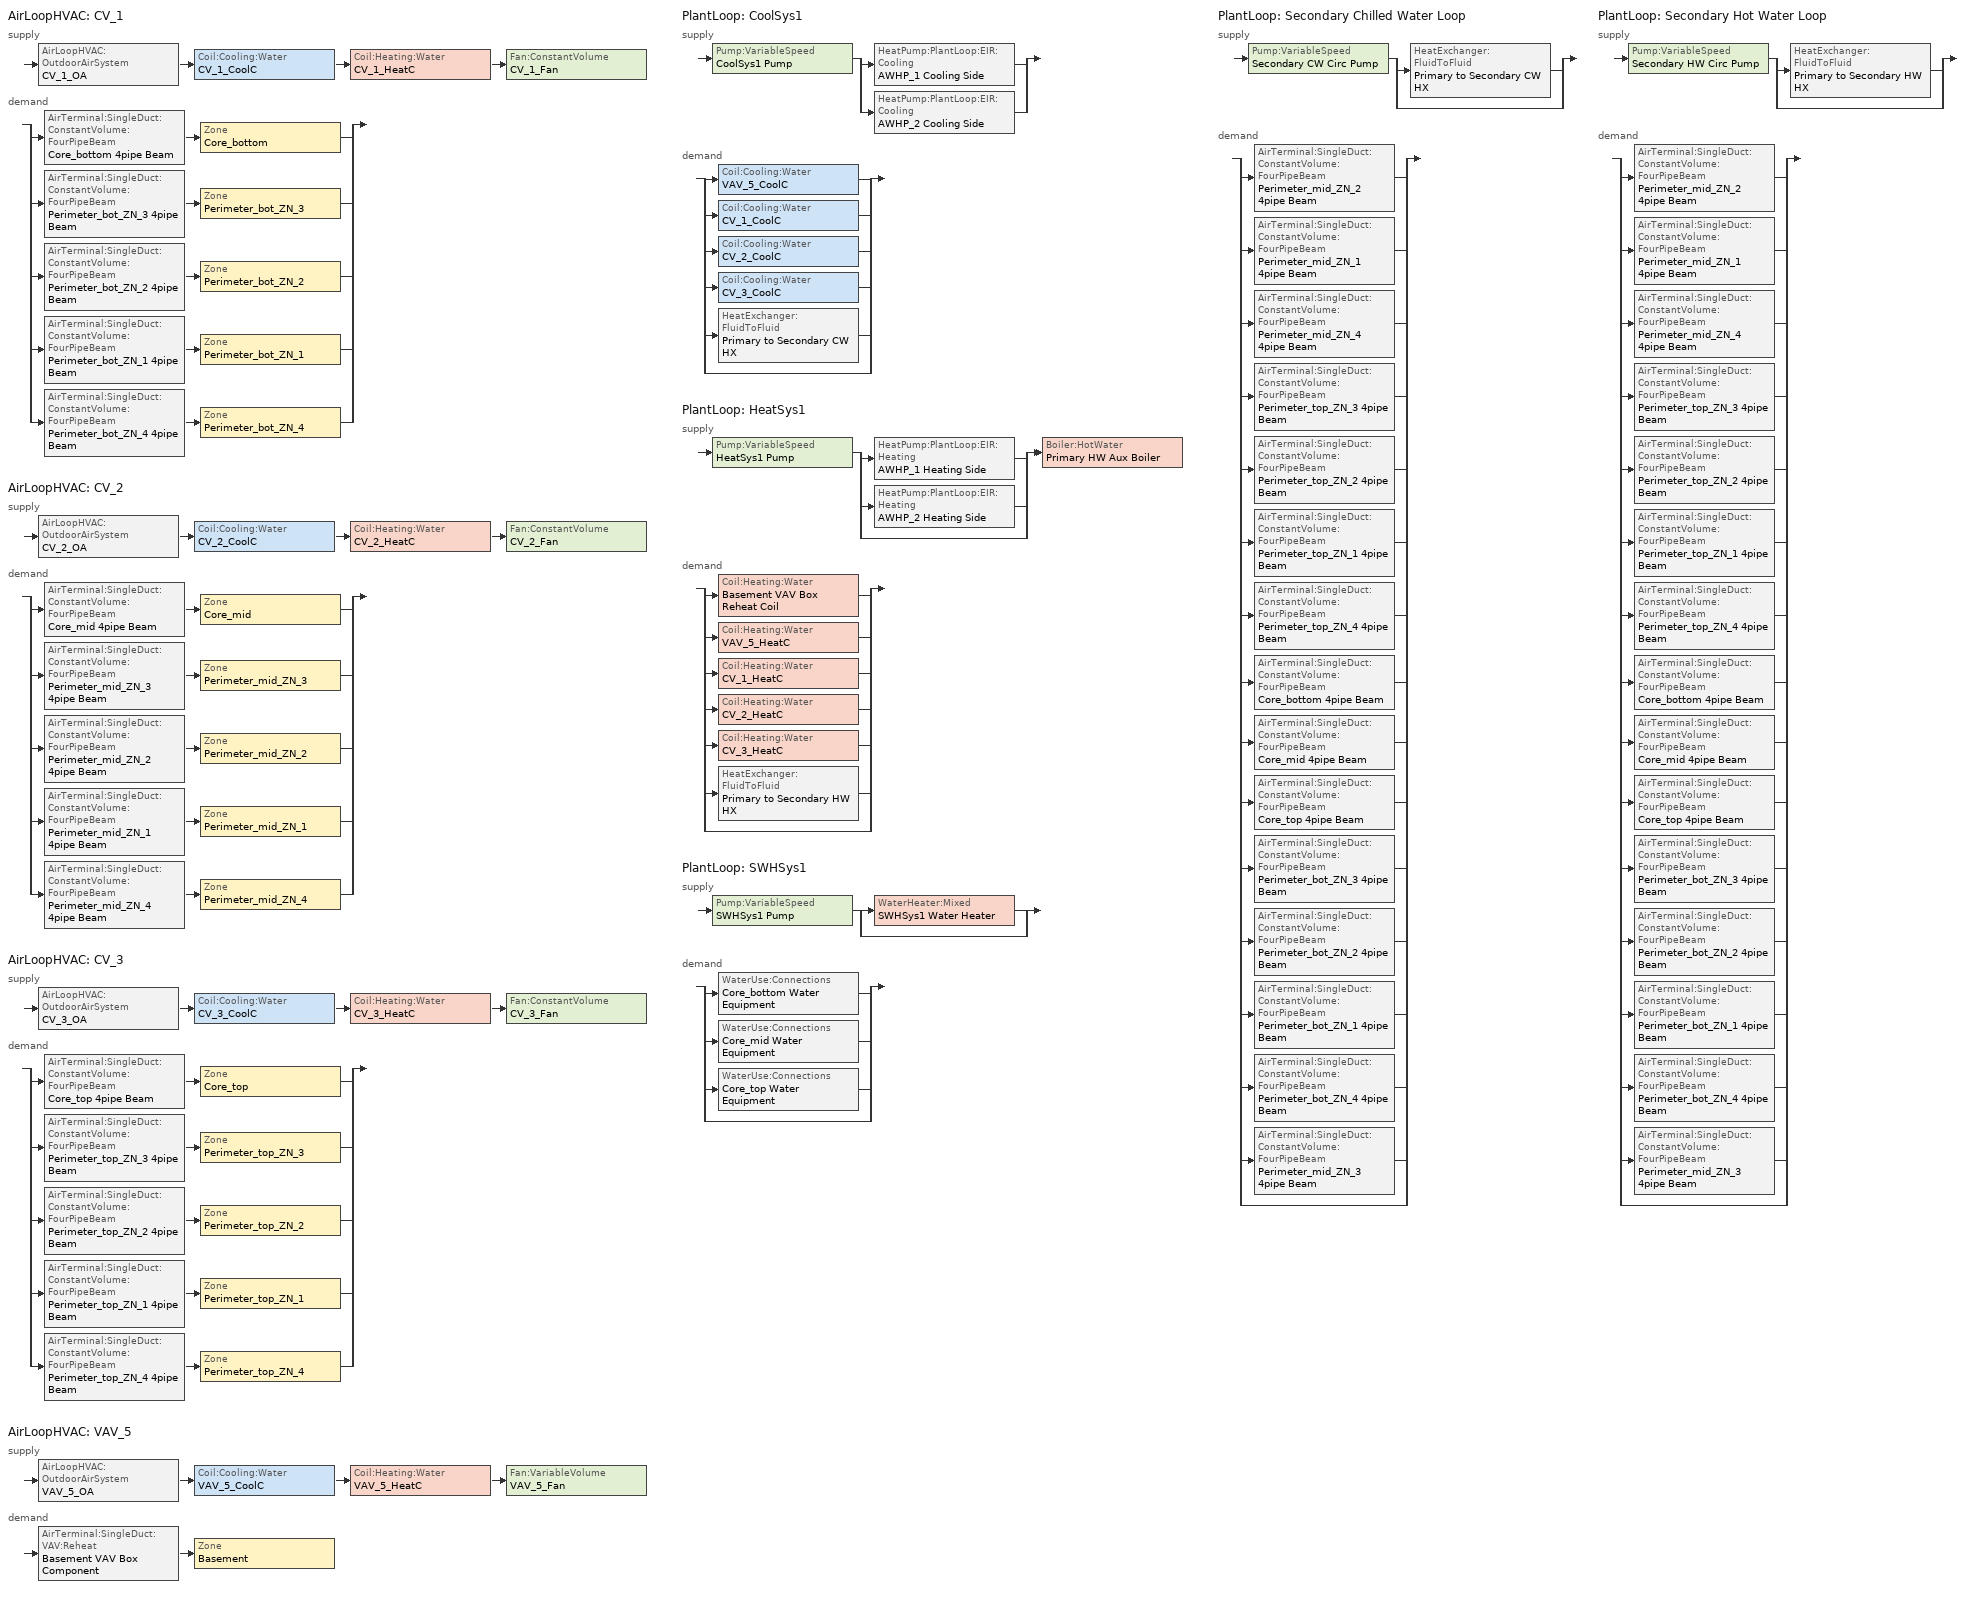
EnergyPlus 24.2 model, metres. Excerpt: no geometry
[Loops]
AirLoopHVAC 'CV_1'
 supply: AirLoopHVAC:OutdoorAirSystem 'CV_1_OA' > Coil:Cooling:Water 'CV_1_CoolC' > Coil:Heating:Water 'CV_1_HeatC' > Fan:ConstantVolume 'CV_1_Fan'
 demand: split
  | AirTerminal:SingleDuct:ConstantVolume:FourPipeBeam 'Core_bottom 4pipe Beam' > Zone 'Core_bottom'
  | AirTerminal:SingleDuct:ConstantVolume:FourPipeBeam 'Perimeter_bot_ZN_3 4pipe Beam' > Zone 'Perimeter_bot_ZN_3'
  | AirTerminal:SingleDuct:ConstantVolume:FourPipeBeam 'Perimeter_bot_ZN_2 4pipe Beam' > Zone 'Perimeter_bot_ZN_2'
  | AirTerminal:SingleDuct:ConstantVolume:FourPipeBeam 'Perimeter_bot_ZN_1 4pipe Beam' > Zone 'Perimeter_bot_ZN_1'
  | AirTerminal:SingleDuct:ConstantVolume:FourPipeBeam 'Perimeter_bot_ZN_4 4pipe Beam' > Zone 'Perimeter_bot_ZN_4'
AirLoopHVAC 'CV_2'
 supply: AirLoopHVAC:OutdoorAirSystem 'CV_2_OA' > Coil:Cooling:Water 'CV_2_CoolC' > Coil:Heating:Water 'CV_2_HeatC' > Fan:ConstantVolume 'CV_2_Fan'
 demand: split
  | AirTerminal:SingleDuct:ConstantVolume:FourPipeBeam 'Core_mid 4pipe Beam' > Zone 'Core_mid'
  | AirTerminal:SingleDuct:ConstantVolume:FourPipeBeam 'Perimeter_mid_ZN_3 4pipe Beam' > Zone 'Perimeter_mid_ZN_3'
  | AirTerminal:SingleDuct:ConstantVolume:FourPipeBeam 'Perimeter_mid_ZN_2 4pipe Beam' > Zone 'Perimeter_mid_ZN_2'
  | AirTerminal:SingleDuct:ConstantVolume:FourPipeBeam 'Perimeter_mid_ZN_1 4pipe Beam' > Zone 'Perimeter_mid_ZN_1'
  | AirTerminal:SingleDuct:ConstantVolume:FourPipeBeam 'Perimeter_mid_ZN_4 4pipe Beam' > Zone 'Perimeter_mid_ZN_4'
AirLoopHVAC 'CV_3'
 supply: AirLoopHVAC:OutdoorAirSystem 'CV_3_OA' > Coil:Cooling:Water 'CV_3_CoolC' > Coil:Heating:Water 'CV_3_HeatC' > Fan:ConstantVolume 'CV_3_Fan'
 demand: split
  | AirTerminal:SingleDuct:ConstantVolume:FourPipeBeam 'Core_top 4pipe Beam' > Zone 'Core_top'
  | AirTerminal:SingleDuct:ConstantVolume:FourPipeBeam 'Perimeter_top_ZN_3 4pipe Beam' > Zone 'Perimeter_top_ZN_3'
  | AirTerminal:SingleDuct:ConstantVolume:FourPipeBeam 'Perimeter_top_ZN_2 4pipe Beam' > Zone 'Perimeter_top_ZN_2'
  | AirTerminal:SingleDuct:ConstantVolume:FourPipeBeam 'Perimeter_top_ZN_1 4pipe Beam' > Zone 'Perimeter_top_ZN_1'
  | AirTerminal:SingleDuct:ConstantVolume:FourPipeBeam 'Perimeter_top_ZN_4 4pipe Beam' > Zone 'Perimeter_top_ZN_4'
AirLoopHVAC 'VAV_5'
 supply: AirLoopHVAC:OutdoorAirSystem 'VAV_5_OA' > Coil:Cooling:Water 'VAV_5_CoolC' > Coil:Heating:Water 'VAV_5_HeatC' > Fan:VariableVolume 'VAV_5_Fan'
 demand: AirTerminal:SingleDuct:VAV:Reheat 'Basement VAV Box Component' > Zone 'Basement'
PlantLoop 'CoolSys1'
 supply: Pump:VariableSpeed 'CoolSys1 Pump' > split
  | HeatPump:PlantLoop:EIR:Cooling 'AWHP_1 Cooling Side'
  | HeatPump:PlantLoop:EIR:Cooling 'AWHP_2 Cooling Side'
 demand: split
  | Coil:Cooling:Water 'VAV_5_CoolC'
  | Coil:Cooling:Water 'CV_1_CoolC'
  | Coil:Cooling:Water 'CV_2_CoolC'
  | Coil:Cooling:Water 'CV_3_CoolC'
  | HeatExchanger:FluidToFluid 'Primary to Secondary CW HX'
  | bypass
PlantLoop 'HeatSys1'
 supply: Pump:VariableSpeed 'HeatSys1 Pump' > split
  | HeatPump:PlantLoop:EIR:Heating 'AWHP_1 Heating Side'
  | HeatPump:PlantLoop:EIR:Heating 'AWHP_2 Heating Side'
  | bypass
  join > Boiler:HotWater 'Primary HW Aux Boiler'
 demand: split
  | Coil:Heating:Water 'Basement VAV Box Reheat Coil'
  | Coil:Heating:Water 'VAV_5_HeatC'
  | Coil:Heating:Water 'CV_1_HeatC'
  | Coil:Heating:Water 'CV_2_HeatC'
  | Coil:Heating:Water 'CV_3_HeatC'
  | HeatExchanger:FluidToFluid 'Primary to Secondary HW HX'
  | bypass
PlantLoop 'SWHSys1'
 supply: Pump:VariableSpeed 'SWHSys1 Pump' > split
  | WaterHeater:Mixed 'SWHSys1 Water Heater'
  | bypass
 demand: split
  | WaterUse:Connections 'Core_bottom Water Equipment'
  | WaterUse:Connections 'Core_mid Water Equipment'
  | WaterUse:Connections 'Core_top Water Equipment'
  | bypass
PlantLoop 'Secondary Chilled Water Loop'
 supply: Pump:VariableSpeed 'Secondary CW Circ Pump' > split
  | HeatExchanger:FluidToFluid 'Primary to Secondary CW HX'
  | bypass
 demand: split
  | AirTerminal:SingleDuct:ConstantVolume:FourPipeBeam 'Perimeter_mid_ZN_2 4pipe Beam'
  | AirTerminal:SingleDuct:ConstantVolume:FourPipeBeam 'Perimeter_mid_ZN_1 4pipe Beam'
  | AirTerminal:SingleDuct:ConstantVolume:FourPipeBeam 'Perimeter_mid_ZN_4 4pipe Beam'
  | AirTerminal:SingleDuct:ConstantVolume:FourPipeBeam 'Perimeter_top_ZN_3 4pipe Beam'
  | AirTerminal:SingleDuct:ConstantVolume:FourPipeBeam 'Perimeter_top_ZN_2 4pipe Beam'
  | AirTerminal:SingleDuct:ConstantVolume:FourPipeBeam 'Perimeter_top_ZN_1 4pipe Beam'
  | AirTerminal:SingleDuct:ConstantVolume:FourPipeBeam 'Perimeter_top_ZN_4 4pipe Beam'
  | AirTerminal:SingleDuct:ConstantVolume:FourPipeBeam 'Core_bottom 4pipe Beam'
  | AirTerminal:SingleDuct:ConstantVolume:FourPipeBeam 'Core_mid 4pipe Beam'
  | AirTerminal:SingleDuct:ConstantVolume:FourPipeBeam 'Core_top 4pipe Beam'
  | AirTerminal:SingleDuct:ConstantVolume:FourPipeBeam 'Perimeter_bot_ZN_3 4pipe Beam'
  | AirTerminal:SingleDuct:ConstantVolume:FourPipeBeam 'Perimeter_bot_ZN_2 4pipe Beam'
  | AirTerminal:SingleDuct:ConstantVolume:FourPipeBeam 'Perimeter_bot_ZN_1 4pipe Beam'
  | AirTerminal:SingleDuct:ConstantVolume:FourPipeBeam 'Perimeter_bot_ZN_4 4pipe Beam'
  | AirTerminal:SingleDuct:ConstantVolume:FourPipeBeam 'Perimeter_mid_ZN_3 4pipe Beam'
  | bypass
PlantLoop 'Secondary Hot Water Loop'
 supply: Pump:VariableSpeed 'Secondary HW Circ Pump' > split
  | HeatExchanger:FluidToFluid 'Primary to Secondary HW HX'
  | bypass
 demand: split
  | AirTerminal:SingleDuct:ConstantVolume:FourPipeBeam 'Perimeter_mid_ZN_2 4pipe Beam'
  | AirTerminal:SingleDuct:ConstantVolume:FourPipeBeam 'Perimeter_mid_ZN_1 4pipe Beam'
  | AirTerminal:SingleDuct:ConstantVolume:FourPipeBeam 'Perimeter_mid_ZN_4 4pipe Beam'
  | AirTerminal:SingleDuct:ConstantVolume:FourPipeBeam 'Perimeter_top_ZN_3 4pipe Beam'
  | AirTerminal:SingleDuct:ConstantVolume:FourPipeBeam 'Perimeter_top_ZN_2 4pipe Beam'
  | AirTerminal:SingleDuct:ConstantVolume:FourPipeBeam 'Perimeter_top_ZN_1 4pipe Beam'
  | AirTerminal:SingleDuct:ConstantVolume:FourPipeBeam 'Perimeter_top_ZN_4 4pipe Beam'
  | AirTerminal:SingleDuct:ConstantVolume:FourPipeBeam 'Core_bottom 4pipe Beam'
  | AirTerminal:SingleDuct:ConstantVolume:FourPipeBeam 'Core_mid 4pipe Beam'
  | AirTerminal:SingleDuct:ConstantVolume:FourPipeBeam 'Core_top 4pipe Beam'
  | AirTerminal:SingleDuct:ConstantVolume:FourPipeBeam 'Perimeter_bot_ZN_3 4pipe Beam'
  | AirTerminal:SingleDuct:ConstantVolume:FourPipeBeam 'Perimeter_bot_ZN_2 4pipe Beam'
  | AirTerminal:SingleDuct:ConstantVolume:FourPipeBeam 'Perimeter_bot_ZN_1 4pipe Beam'
  | AirTerminal:SingleDuct:ConstantVolume:FourPipeBeam 'Perimeter_bot_ZN_4 4pipe Beam'
  | AirTerminal:SingleDuct:ConstantVolume:FourPipeBeam 'Perimeter_mid_ZN_3 4pipe Beam'
  | bypass
[AirLoopHVAC] Design supply air flow rate=Autosize
CV_1; CV_2; CV_3; VAV_5
[AirTerminal:SingleDuct:ConstantVolume:FourPipeBeam] Beam cooling capacity air flow modification factor curve=CoolCapModFuncOfSAFlow; Beam cooling capacity chilled water flow modification factor curve=CapModFuncOfWaterFlow; Beam cooling capacity temperature difference modification factor curve=CapModFuncOfTempDiff; Beam heating capacity air flow modification factor curve=HeatCapModFuncOfSAFlow; Beam heating capacity hot water flow modification factor curve=CapModFuncOfWaterFlow; Beam heating capacity temperature difference modification factor curve=CapModFuncOfTempDiff; Beam rated chilled water volume flow rate per beam length=5.2e-05; Beam rated cooling capacity per beam length=597; Beam rated cooling room air chilled water temperature difference=10; Beam rated heating capacity per beam length=1548; Beam rated heating room air hot water temperature difference=27.8; Beam rated hot water volume flow rate per beam length=5.2e-05; Cooling availability schedule=ALWAYS_ON; Design chilled water volume flow rate=Autosize; Design hot water volume flow rate=Autosize; Design primary air volume flow rate=Autosize; Heating availability schedule=ALWAYS_ON; Primary air availability schedule=ALWAYS_ON; Rated primary air flow rate per beam length=0.036; Zone total beam length=Autosize
Core_bottom 4pipe Beam; Core_mid 4pipe Beam; Core_top 4pipe Beam; Perimeter_bot_ZN_1 4pipe Beam; Perimeter_bot_ZN_2 4pipe Beam; Perimeter_bot_ZN_3 4pipe Beam; Perimeter_bot_ZN_4 4pipe Beam; Perimeter_mid_ZN_1 4pipe Beam; Perimeter_mid_ZN_2 4pipe Beam; Perimeter_mid_ZN_3 4pipe Beam; Perimeter_mid_ZN_4 4pipe Beam; Perimeter_top_ZN_1 4pipe Beam; Perimeter_top_ZN_2 4pipe Beam; Perimeter_top_ZN_3 4pipe Beam; Perimeter_top_ZN_4 4pipe Beam
[AirTerminal:SingleDuct:VAV:Reheat]
Basement VAV Box Component: Availability schedule=ALWAYS_ON; Constant minimum air flow fraction=0.3; Convergence tolerance=0.001; Damper heating action=Normal; Maximum air flow rate=Autosize; Maximum flow fraction during reheat=Autosize; Maximum flow per zone floor area during reheat=Autosize; Maximum hot water or steam flow rate=Autosize; Minimum hot water or steam flow rate=0; Reheat coil=Basement VAV Box Reheat Coil; Zone minimum air flow input method=Constant
[Boiler:HotWater]
Primary HW Aux Boiler: Boiler flow mode=LeavingSetpointModulated; Design water flow rate=Autosize; Efficiency curve temperature evaluation variable=LeavingBoiler; Fuel type=Electricity; Maximum part load ratio=1.2; Minimum part load ratio=0; Nominal capacity=Autosize; Nominal thermal efficiency=1; On cycle parasitic electric load=0; Optimum part load ratio=1; Sizing factor=1; Water outlet upper temperature limit=95
[Coil:Cooling:Water] Availability schedule=ALWAYS_ON; Design air flow rate=Autosize; Design inlet air humidity ratio=Autosize; Design inlet air temperature=Autosize; Design inlet water temperature=Autosize; Design outlet air humidity ratio=Autosize; Design outlet air temperature=Autosize; Design water flow rate=Autosize; Heat exchanger configuration=CrossFlow; Type of analysis=SimpleAnalysis
CV_1_CoolC; CV_2_CoolC; CV_3_CoolC; VAV_5_CoolC
[Coil:Heating:Water] Availability schedule=ALWAYS_ON; Maximum water flow rate=Autosize; Performance input method=UFactorTimesAreaAndDesignWaterFlowRate; Rated capacity=Autosize; Rated inlet air temperature=16.6; Rated inlet water temperature=82.2; Rated outlet air temperature=32.2; Rated outlet water temperature=71.1; U factor times area value=Autosize
Basement VAV Box Reheat Coil; CV_1_HeatC; CV_2_HeatC; CV_3_HeatC; VAV_5_HeatC
[Controller:OutdoorAir] Economizer control action type=ModulateFlow; Economizer control type=DifferentialDryBulb; Economizer maximum limit dry bulb temperature=28; Economizer maximum limit enthalpy=64000; Economizer minimum limit dry bulb temperature=-100; Lockout type=NoLockout; Maximum outdoor air flow rate=Autosize; Minimum limit type=FixedMinimum; Minimum outdoor air flow rate=Autosize; Minimum outdoor air schedule=MinOA_MotorizedDamper_Sched
CV_1_OA_Controller; CV_2_OA_Controller; CV_3_OA_Controller; VAV_5_OA_Controller
[Controller:WaterCoil] Actuator variable=Flow; Control variable=Temperature; Maximum actuated flow=Autosize; Minimum actuated flow=0
Name | Action | Controller convergence tolerance
CV_1_CoolC_Controller; CV_2_CoolC_Controller; CV_3_CoolC_Controller; VAV_5_CoolC_Controller | Reverse
CV_1_HeatC_Controller; CV_2_HeatC_Controller; CV_3_HeatC_Controller; VAV_5_HeatC_Controller | Normal | 0.0001
[DesignSpecification:OutdoorAir] Outdoor air flow per person=0.0125; Outdoor air method=Flow/Person
SZ DSOA Basement; SZ DSOA Core_bottom; SZ DSOA Core_mid; SZ DSOA Core_top; SZ DSOA Perimeter_bot_ZN_1; SZ DSOA Perimeter_bot_ZN_2; SZ DSOA Perimeter_bot_ZN_3; SZ DSOA Perimeter_bot_ZN_4; SZ DSOA Perimeter_mid_ZN_1; SZ DSOA Perimeter_mid_ZN_2; SZ DSOA Perimeter_mid_ZN_3; SZ DSOA Perimeter_mid_ZN_4; SZ DSOA Perimeter_top_ZN_1; SZ DSOA Perimeter_top_ZN_2; SZ DSOA Perimeter_top_ZN_3; SZ DSOA Perimeter_top_ZN_4
[Fan:ConstantVolume] Availability schedule=HVACOperationSchd; End use subcategory=Beam Primary AHU Fan Energy; Fan total efficiency=0.65; Maximum flow rate=Autosize; Motor efficiency=0.825; Motor in airstream fraction=1; Pressure rise=700
CV_1_Fan; CV_2_Fan; CV_3_Fan
[Fan:VariableVolume]
VAV_5_Fan: Availability schedule=HVACOperationSchd; End use subcategory=Fan Energy; Fan power coefficient 1=0.0407599; Fan power coefficient 2=0.088045; Fan power coefficient 3=-0.0729261; Fan power coefficient 4=0.94374; Fan power coefficient 5=0; Fan power minimum air flow rate=0; Fan power minimum flow rate input method=FixedFlowRate; Fan total efficiency=0.5915; Maximum flow rate=Autosize; Motor efficiency=0.91; Motor in airstream fraction=1; Pressure rise=1109.648
[HeatExchanger:FluidToFluid] Availability schedule=always_on; Heat exchange model type=CrossFlowBothMixed; Heat exchanger u factor times area value=Autosize; Heat transfer metering end use type=LoopToLoop; Loop demand side design flow rate=Autosize; Loop supply side design flow rate=Autosize; Minimum temperature difference to activate heat exchanger=0.2
Name | Control type
Primary to Secondary CW HX | CoolingSetpointModulated
Primary to Secondary HW HX | HeatingSetpointModulated
[HeatPump:PlantLoop:EIR:Cooling] Capacity modifier function of temperature curve=CoolCapCurveFuncTemp; Condenser type=AirSource; Control type=Setpoint; Electric input to output ratio modifier function of part load ratio curve=EIRCurveFuncPLR; Electric input to output ratio modifier function of temperature curve=CoolEIRCurveFuncTemp; Flow mode=VariableSpeedPumping; Load side reference flow rate=Autosize; Minimum part load ratio=0.2; Reference capacity=Autosize; Reference coefficient of performance=2.89; Sizing factor=1; Source side reference flow rate=Autosize; Thermosiphon capacity fraction curve=ThermosiphonCurve; Thermosiphon minimum temperature difference=2
Name | Companion heat pump
AWHP_1 Cooling Side | AWHP_1 Heating Side
AWHP_2 Cooling Side | AWHP_2 Heating Side
[HeatPump:PlantLoop:EIR:Heating] Capacity modifier function of temperature curve=HeatCapCurveFuncTemp; Condenser type=AirSource; Control type=Setpoint; Dry outdoor correction factor curve=HeatDryCoilFuncOAT; Electric input to output ratio modifier function of part load ratio curve=EIRCurveFuncPLR; Electric input to output ratio modifier function of temperature curve=HeatEIRCurveFuncTemp; Flow mode=VariableSpeedPumping; Heat pump defrost control=TimedEmpirical; Heat pump defrost time period fraction=0.116667; Heat pump sizing method=GreaterOfHeatingOrCooling; Heating to cooling capacity sizing ratio=1.1; Load side reference flow rate=Autosize; Maximum outdoor dry bulb temperature for defrost operation=10.6068; Maximum source inlet temperature=35; Maximum supply water temperature curve=MaxSWTvsOAT; Minimum part load ratio=0.2; Minimum source inlet temperature=-25; Minimum supply water temperature curve=MinSWTvsOAT; Reference capacity=Autosize; Reference coefficient of performance=2.89; Sizing factor=1; Source side reference flow rate=Autosize; Timed empirical defrost frequency curve=TimedDefrostFrequency; Timed empirical defrost heat input energy fraction curve=TimedDefrostHeatEnergy; Timed empirical defrost heat load penalty curve=TimedDefrostHeatLoad
Name | Companion heat pump
AWHP_1 Heating Side | AWHP_1 Cooling Side
AWHP_2 Heating Side | AWHP_2 Cooling Side
[PlantEquipmentList]
One AWHP Cooling Equipment List: AWHP_1 Cooling Side, HeatPump:PlantLoop:EIR:Cooling
One AWHP Heating Equipment List: AWHP_2 Heating Side, HeatPump:PlantLoop:EIR:Heating
Primary to Secondary HW HX equip: Primary to Secondary HW HX, HeatExchanger:FluidToFluid
SWHSys1 Equipment List: SWHSys1 Water Heater, WaterHeater:Mixed
Two AWHP Cooling Equipment List: AWHP_1 Cooling Side, HeatPump:PlantLoop:EIR:Cooling, AWHP_2 Cooling Side, HeatPump:PlantLoop:EIR:Cooling
Two AWHP Heating Equipment List: AWHP_1 Heating Side, HeatPump:PlantLoop:EIR:Heating, AWHP_2 Heating Side, HeatPump:PlantLoop:EIR:Heating
[PlantEquipmentOperation:ChillerHeaterChangeover]
Two AWHP Operation Scheme: Cooling only load plant equipment operation cooling load=Two AWHP Cooling Operation Scheme; Heating only load plant equipment operation heating load=Two AWHP Heating Operation Scheme; Outdoor high temperature=10; Outdoor low temperature=-18; Primary cooling plant setpoint temperature=6.6; Primary heating plant setpoint at outdoor high temperature=59.8; Primary heating plant setpoint at outdoor low temperature=37.6; Secondary distribution cooling plant setpoint temperature=13.7; Secondary distribution heating plant setpoint temperature=45; Simultaneous cooling and heating plant equipment operation cooling load=One AWHP Cooling Operation Scheme; Simultaneous cooling and heating plant equipment operation heating load=One AWHP Heating Operation Scheme; Zone load polling zonelist=All Conditioned Zones
[PlantEquipmentOperation:CoolingLoad] Load range 1 lower limit=0; Range 1 equipment list=One AWHP Cooling Equipment List
Name | Load range 1 upper limit | Load range 2 lower limit | Load range 2 upper limit | Range 2 equipment list
One AWHP Cooling Operation Scheme | 1e+16
Two AWHP Cooling Operation Scheme | 50000 | 50000 | 1e+13 | Two AWHP Cooling Equipment List
[PlantEquipmentOperation:HeatingLoad] Load range 1 lower limit=0
Name | Load range 1 upper limit | Range 1 equipment list | Load range 2 lower limit | Load range 2 upper limit | Range 2 equipment list
One AWHP Heating Operation Scheme | 1e+16 | One AWHP Heating Equipment List
SWHSys1 Operation Scheme | 1e+15 | SWHSys1 Equipment List
Two AWHP Heating Operation Scheme | 50000 | One AWHP Heating Equipment List | 100000 | 1e+13 | Two AWHP Heating Equipment List
[PlantEquipmentOperation:Uncontrolled]
Secondary HW HX: Equipment list=Primary to Secondary HW HX equip
[PlantEquipmentOperationSchemes]
Name | Control scheme 1 | Control scheme 1 schedule
CoolSys1 Loop Operation Scheme List; HeatSys1 Loop Operation Scheme List | Two AWHP Operation Scheme | ALWAYS_ON
SWHSys1 Loop Operation Scheme List | SWHSys1 Operation Scheme | ALWAYS_ON
Secondary CW Loop Operation; Secondary HW Loop Operation | Two AWHP Operation Scheme | ALways_on
[PlantLoop] Fluid type=Water; Maximum loop flow rate=Autosize; Minimum loop flow rate=0; Plant loop volume=Autocalculate
Name | Load distribution scheme | Maximum loop temperature | Minimum loop temperature | Plant equipment operation scheme
CoolSys1 | UniformLoad | 98 | 1 | CoolSys1 Loop Operation Scheme List
HeatSys1 | Optimal | 100 | 10 | HeatSys1 Loop Operation Scheme List
SWHSys1 | Optimal | 60 | 10 | SWHSys1 Loop Operation Scheme List
Secondary Chilled Water Loop | SequentialLoad | 98 | 1 | Secondary CW Loop Operation
Secondary Hot Water Loop | SequentialLoad | 98 | 1 | Secondary HW Loop Operation
[Pump:VariableSpeed] Design maximum flow rate=Autosize; Design minimum flow rate=0; Design power consumption=Autosize; Design pump head=179352; Fraction of motor inefficiencies to fluid stream=0; Pump control type=Intermittent; Coefficient 1 of the part load performance curve=0; Coefficient 2 of the part load performance curve=1; Coefficient 3 of the part load performance curve=0; Coefficient 4 of the part load performance curve=0
Name | Motor efficiency
CoolSys1 Pump; Secondary CW Circ Pump; Secondary HW Circ Pump | 0.9
HeatSys1 Pump | 0.875
SWHSys1 Pump | 0.85
[SetpointManager:MixedAir] Control variable=Temperature
Name | Setpoint node or nodelist
CV_1_CoolC SAT Manager | CV_1_CoolC-CV_1_HeatCNode
CV_1_HeatC SAT Manager | CV_1_HeatC-CV_1_FanNode
CV_1_OAMixed Air Temp Manager | CV_1_OA-CV_1_CoolCNode
CV_2_CoolC SAT Manager | CV_2_CoolC-CV_2_HeatCNode
CV_2_HeatC SAT Manager | CV_2_HeatC-CV_2_FanNode
CV_2_OAMixed Air Temp Manager | CV_2_OA-CV_2_CoolCNode
CV_3_CoolC SAT Manager | CV_3_CoolC-CV_3_HeatCNode
CV_3_HeatC SAT Manager | CV_3_HeatC-CV_3_FanNode
CV_3_OAMixed Air Temp Manager | CV_3_OA-CV_3_CoolCNode
VAV_5_CoolC SAT Manager | VAV_5_CoolC-VAV_5_HeatCNode
VAV_5_HeatC SAT Manager | VAV_5_HeatC-VAV_5_FanNode
VAV_5_OAMixed Air Temp Manager | VAV_5_OA-VAV_5_CoolCNode
[SetpointManager:Scheduled] Control variable=Temperature
Name | Schedule | Setpoint node or nodelist
CV_1 SAT setpoint | Seasonal-Reset-Supply-Air-Temp-Sch | CV_1 Supply Equipment Outlet Node
CV_2 SAT setpoint | Seasonal-Reset-Supply-Air-Temp-Sch | CV_2 Supply Equipment Outlet Node
CV_3 SAT setpoint | Seasonal-Reset-Supply-Air-Temp-Sch | CV_3 Supply Equipment Outlet Node
CoolSys1 Loop Setpoint Manager | CW-Loop-Temp-Schedule | CoolSys1 Supply Outlet Node
HeatSys1 Loop Setpoint Manager | HW-Loop-Temp-Schedule | HeatSys1 Supply Outlet Node
SWHSys1 Loop Setpoint Manager | SWHSys1-Loop-Temp-Schedule | SWHSys1 Supply Outlet Node
VAV_5 SAT setpoint | Seasonal-Reset-Supply-Air-Temp-Sch | VAV_5 Supply Equipment Outlet Node
[Sizing:Plant]
Name | Coincident sizing factor mode | Design loop exit temperature | Loop design temperature difference | Loop type | Sizing option | Zone timesteps in averaging window
CoolSys1 | None | 6.67 | 6.67 | Cooling | Coincident | 1
HeatSys1 | None | 82.2 | 11.1 | Heating | Coincident | 1
Secondary Chilled Water Loop | None | 14 | 7 | Cooling | Coincident | 1
Secondary Hot Water Loop | None | 46 | 18 | Heating | Coincident | 1
SWHSys1 |  | 60 | 5 | Heating
[Sizing:System] 100 outdoor air in cooling=No; 100 outdoor air in heating=No; Central cooling design supply air humidity ratio=0.0085; Central cooling design supply air temperature=12.8; Central heating design supply air humidity ratio=0.008; Central heating design supply air temperature=16.7; Central heating maximum system air flow ratio=0.3; Cooling design capacity=Autosize; Cooling design capacity method=CoolingDesignCapacity; Cooling supply air flow rate method=DesignDay; Design outdoor air flow rate=Autosize; Heating design capacity=Autosize; Heating design capacity method=HeatingDesignCapacity; Heating supply air flow rate method=DesignDay; Precool design humidity ratio=0.008; Precool design temperature=12.8; Preheat design humidity ratio=0.008; Preheat design temperature=7; Type of load to size on=Sensible; Type of zone sum to use=NonCoincident; Zone maximum outdoor air fraction=1
Name | Central cooling capacity control method
CV_1; CV_2; CV_3 | OnOff
VAV_5 | VAV
[Sizing:Zone] Account for dedicated outdoor air system=No; Cooling design air flow method=DesignDay; Dedicated outdoor air high setpoint temperature for design=Autosize; Dedicated outdoor air low setpoint temperature for design=Autosize; Dedicated outdoor air system control strategy=NeutralSupplyAir; Heating design air flow method=DesignDay; Zone cooling design supply air humidity ratio=0.0085; Zone cooling design supply air temperature=12.8; Zone cooling design supply air temperature input method=SupplyAirTemperature; Zone heating design supply air humidity ratio=0.008; Zone heating design supply air temperature=50; Zone heating design supply air temperature input method=SupplyAirTemperature
Name | Design specification outdoor air object
Basement | SZ DSOA Basement
Core_bottom | SZ DSOA Core_bottom
Core_mid | SZ DSOA Core_mid
Core_top | SZ DSOA Core_top
Perimeter_bot_ZN_1 | SZ DSOA Perimeter_bot_ZN_1
Perimeter_bot_ZN_2 | SZ DSOA Perimeter_bot_ZN_2
Perimeter_bot_ZN_3 | SZ DSOA Perimeter_bot_ZN_3
Perimeter_bot_ZN_4 | SZ DSOA Perimeter_bot_ZN_4
Perimeter_mid_ZN_1 | SZ DSOA Perimeter_mid_ZN_1
Perimeter_mid_ZN_2 | SZ DSOA Perimeter_mid_ZN_2
Perimeter_mid_ZN_3 | SZ DSOA Perimeter_mid_ZN_3
Perimeter_mid_ZN_4 | SZ DSOA Perimeter_mid_ZN_4
Perimeter_top_ZN_1 | SZ DSOA Perimeter_top_ZN_1
Perimeter_top_ZN_2 | SZ DSOA Perimeter_top_ZN_2
Perimeter_top_ZN_3 | SZ DSOA Perimeter_top_ZN_3
Perimeter_top_ZN_4 | SZ DSOA Perimeter_top_ZN_4
[ThermostatSetpoint:DualSetpoint] Cooling setpoint temperature schedule=CLGSETP_SCH; Heating setpoint temperature schedule=HTGSETP_SCH
Basement DualSPSched; Core_bottom DualSPSched; Core_mid DualSPSched; Core_top DualSPSched; Perimeter_bot_ZN_1 DualSPSched; Perimeter_bot_ZN_2 DualSPSched; Perimeter_bot_ZN_3 DualSPSched; Perimeter_bot_ZN_4 DualSPSched; Perimeter_mid_ZN_1 DualSPSched; Perimeter_mid_ZN_2 DualSPSched; Perimeter_mid_ZN_3 DualSPSched; Perimeter_mid_ZN_4 DualSPSched; Perimeter_top_ZN_1 DualSPSched; Perimeter_top_ZN_2 DualSPSched; Perimeter_top_ZN_3 DualSPSched; Perimeter_top_ZN_4 DualSPSched
[WaterHeater:Mixed]
SWHSys1 Water Heater: Ambient temperature indicator=Schedule; Ambient temperature schedule=SWHSys1 Water Heater Ambient Temperature Schedule Name; Deadband temperature difference=2; Heater control type=Cycle; Heater fuel type=Electricity; Heater maximum capacity=845000; Heater thermal efficiency=1; Indirect water heating recovery time=1.5; Maximum temperature limit=82.2222; Off cycle loss coefficient to ambient temperature=6; Off cycle parasitic fuel consumption rate=20; Off cycle parasitic fuel type=Electricity; Off cycle parasitic heat fraction to tank=0.8; On cycle loss coefficient to ambient temperature=6; On cycle parasitic fuel type=Electricity; Setpoint temperature schedule=SWHSys1 Water Heater Setpoint Temperature Schedule Name; Source side design flow rate=Autosize; Source side effectiveness=1; Tank volume=0.7571; Use side design flow rate=Autosize; Use side effectiveness=1
[WaterUse:Connections]
Name | Water use equipment name 1
Core_bottom Water Equipment | Core_bottom Water Equipment
Core_mid Water Equipment | Core_mid Water Equipment
Core_top Water Equipment | Core_top Water Equipment
[WaterUse:Equipment] Flow rate fraction schedule=BLDG_SWH_SCH; Hot water supply temperature schedule=Water Equipment Hot Supply Temp Sched; Latent fraction schedule=Water Equipment Latent fract sched; Peak flow rate=2.24e-05; Sensible fraction schedule=Water Equipment Sensible fract sched; Target temperature schedule=Water Equipment Temp Sched
Name | Zone
Core_bottom Water Equipment | Core_bottom
Core_mid Water Equipment | Core_mid
Core_top Water Equipment | Core_top
[ZoneControl:Thermostat] Control type schedule=Dual Zone Control Type Sched
Name | Zone or zonelist | Control 1
Basement Thermostat | Basement | Basement DualSPSched
Core_bottom Thermostat | Core_bottom | Core_bottom DualSPSched
Core_mid Thermostat | Core_mid | Core_mid DualSPSched
Core_top Thermostat | Core_top | Core_top DualSPSched
Perimeter_bot_ZN_1 Thermostat | Perimeter_bot_ZN_1 | Perimeter_bot_ZN_1 DualSPSched
Perimeter_bot_ZN_2 Thermostat | Perimeter_bot_ZN_2 | Perimeter_bot_ZN_2 DualSPSched
Perimeter_bot_ZN_3 Thermostat | Perimeter_bot_ZN_3 | Perimeter_bot_ZN_3 DualSPSched
Perimeter_bot_ZN_4 Thermostat | Perimeter_bot_ZN_4 | Perimeter_bot_ZN_4 DualSPSched
Perimeter_mid_ZN_1 Thermostat | Perimeter_mid_ZN_1 | Perimeter_mid_ZN_1 DualSPSched
Perimeter_mid_ZN_2 Thermostat | Perimeter_mid_ZN_2 | Perimeter_mid_ZN_2 DualSPSched
Perimeter_mid_ZN_3 Thermostat | Perimeter_mid_ZN_3 | Perimeter_mid_ZN_3 DualSPSched
Perimeter_mid_ZN_4 Thermostat | Perimeter_mid_ZN_4 | Perimeter_mid_ZN_4 DualSPSched
Perimeter_top_ZN_1 Thermostat | Perimeter_top_ZN_1 | Perimeter_top_ZN_1 DualSPSched
Perimeter_top_ZN_2 Thermostat | Perimeter_top_ZN_2 | Perimeter_top_ZN_2 DualSPSched
Perimeter_top_ZN_3 Thermostat | Perimeter_top_ZN_3 | Perimeter_top_ZN_3 DualSPSched
Perimeter_top_ZN_4 Thermostat | Perimeter_top_ZN_4 | Perimeter_top_ZN_4 DualSPSched
[Zone equipment]
Basement: Basement VAV Box Component
Core_bottom: Core_bottom 4pipe Beam
Core_mid: Core_mid 4pipe Beam
Core_top: Core_top 4pipe Beam
Perimeter_bot_ZN_1: Perimeter_bot_ZN_1 4pipe Beam
Perimeter_bot_ZN_2: Perimeter_bot_ZN_2 4pipe Beam
Perimeter_bot_ZN_3: Perimeter_bot_ZN_3 4pipe Beam
Perimeter_bot_ZN_4: Perimeter_bot_ZN_4 4pipe Beam
Perimeter_mid_ZN_1: Perimeter_mid_ZN_1 4pipe Beam
Perimeter_mid_ZN_2: Perimeter_mid_ZN_2 4pipe Beam
Perimeter_mid_ZN_3: Perimeter_mid_ZN_3 4pipe Beam
Perimeter_mid_ZN_4: Perimeter_mid_ZN_4 4pipe Beam
Perimeter_top_ZN_1: Perimeter_top_ZN_1 4pipe Beam
Perimeter_top_ZN_2: Perimeter_top_ZN_2 4pipe Beam
Perimeter_top_ZN_3: Perimeter_top_ZN_3 4pipe Beam
Perimeter_top_ZN_4: Perimeter_top_ZN_4 4pipe Beam
[ZoneList]
All Conditioned Zones: Basement, Core_bottom, Core_mid, Core_top, Perimeter_bot_ZN_1, Perimeter_bot_ZN_2, Perimeter_bot_ZN_3, Perimeter_bot_ZN_4, Perimeter_mid_ZN_1, Perimeter_mid_ZN_2, Perimeter_mid_ZN_3, Perimeter_mid_ZN_4, Perimeter_top_ZN_1, Perimeter_top_ZN_2, Perimeter_top_ZN_3, Perimeter_top_ZN_4
[Curve:Biquadratic] Input unit type for x=Temperature; Input unit type for y=Temperature; Output unit type=Dimensionless
Name | Maximum curve output | Maximum value of x | Maximum value of y | Minimum value of x | Minimum value of y | Coefficient1 constant | Coefficient2 x | Coefficient3 x 2 | Coefficient4 y | Coefficient5 y 2 | Coefficient6 x y | Minimum curve output
CoolCapCurveFuncTemp | 1.55 | 20 | 37 | 2 | 4.2 | 1.06723 | 0.0460678 | 0.00034605 | -0.00697049 | -2.88619e-05 | -0.000475763
CoolEIRCurveFuncTemp | 1.48 | 20 | 37 | 2 | 4.2 | 0.440306 | -0.0241323 | 0.000537915 | 0.0118716 | 0.000305786 | -0.00061733 | 0.4
HeatCapCurveFuncTemp | 1.55 | 70 | 37.22 | 15 | -17 | 0.794901 | 0.00388524 | -5.75169e-05 | 0.0278109 | 0.000318168 | -0.000130572
HeatEIRCurveFuncTemp | 1.48 | 70 | 37.22 | 15 | -17 | 0.53073 | 0.00655165 | 0.000263599 | -0.0362067 | 0.00126617 | -0.000791224 | 0.4
[Curve:Linear] Minimum curve output=0; Minimum value of x=0; Coefficient1 constant=0
Name | Maximum curve output | Maximum value of x | Coefficient2 x
CapModFuncOfTempDiff | 1.5 | 1.5 | 1
ThermosiphonCurve | 1 | 30 | 0.06
[Curve:Quadratic]
Name | Maximum value of x | Minimum value of x | Coefficient1 constant | Coefficient2 x | Coefficient3 x 2 | Input unit type for x | Maximum curve output | Minimum curve output | Output unit type
EIRCurveFuncPLR | 1 | 0 | 1 | 0 | 0
HeatDryCoilFuncOAT | 26.6667 | -11.675 | 0.957474 | -0.00299322 | 5.5728e-05
MaxSWTvsOAT | 35 | -17.7778 | 53.1667 | 0.85 | 0 | Temperature | 60 | 20 | Temperature
MinSWTvsOAT | 35 | -17.7778 | 0 | 1 | 0 | Temperature | 35 | 20 | Temperature
TimedDefrostFrequency | 10.6068 | -30 | 0.71582 | -0.024822 | 0
TimedDefrostHeatEnergy | 10.6068 | -30 | 0.03423 | -0.00072 | 0
TimedDefrostHeatLoad | 10.6068 | -30 | 0.08286 | -0.007812 | 0
[Schedule:Compact]
ALWAYS_ON: Through: 12/31, For: AllDays, Until: 24:00, 1
BLDG_SWH_SCH: Through: 12/31, For: Weekdays SummerDesignDay, Until: 05:00, 0.05, Until: 06:00, 0.08, Until: 07:00, 0.07, Until: 08:00, 0.19, Until: 09:00, 0.35, Until: 10:00, 0.38, Until: 11:00, 0.39, Until: 12:00, 0.47, Until: 13:00, 0.57, Until: 14:00, 0.54, Until: 15:00, 0.34, Until: 16:00, 0.33, Until: 17:00, 0.44, Until: 18:00, 0.26, Until: 19:00, 0.21, Until: 20:00, 0.15, Until: 21:00, 0.17, Until: 22:00, 0.08, Until: 24:00, 0.05, For: Saturday WinterDesignDay, Until: 05:00, 0.05, Until: 06:00, 0.08, Until: 07:00, 0.07, Until: 08:00, 0.11, Until: 09:00, 0.15, Until: 10:00, 0.21, Until: 11:00, 0.19, Until: 12:00, 0.23, Until: 13:00, 0.2, Until: 14:00, 0.19, Until: 15:00, 0.15, Until: 16:00, 0.13, Until: 17:00, 0.14, Until: 21:00, 0.07, Until: 22:00, 0.09, Until: 24:00, 0.05, For: AllOtherDays, Until: 05:00, 0.04, Until: 06:00, 0.07, Until: 11:00, 0.04, Until: 13:00, 0.06, Until: 14:00, 0.09, Until: 15:00, 0.06, Until: 21:00, 0.04, Until: 22:00, 0.07, Until: 24:00, 0.04
CLGSETP_SCH: Through: 12/31, For: Weekdays SummerDesignDay, Until: 06:00, 26.7, Until: 22:00, 24, Until: 24:00, 26.7, For: Saturday, Until: 06:00, 26.7, Until: 18:00, 24, Until: 24:00, 26.7, For WinterDesignDay, Until: 24:00, 26.7, For: AllOtherDays, Until: 24:00, 26.7
CW-Loop-Temp-Schedule: Through: 12/31, For: AllDays, Until: 24:00, 6.7
Dual Zone Control Type Sched: Through: 12/31, For: AllDays, Until: 24:00, 4
HTGSETP_SCH: Through: 12/31, For: Weekdays, Until: 06:00, 15.6, Until: 22:00, 21, Until: 24:00, 15.6, For SummerDesignDay, Until: 24:00, 15.6, For: Saturday, Until: 06:00, 15.6, Until: 18:00, 21, Until: 24:00, 15.6, For: WinterDesignDay, Until: 24:00, 21, For: AllOtherDays, Until: 24:00, 15.6
HVACOperationSchd: Through: 12/31, For: Weekdays SummerDesignDay, Until: 06:00, 0, Until: 22:00, 1, Until: 24:00, 0, For: Saturday WinterDesignDay, Until: 06:00, 0, Until: 18:00, 1, Until: 24:00, 0, For: AllOtherDays, Until: 24:00, 0
HW-Loop-Temp-Schedule: Through: 12/31, For: AllDays, Until: 24:00, 59
MinOA_MotorizedDamper_Sched: Through: 12/31, For: Weekdays SummerDesignDay, Until: 07:00, 0, Until: 22:00, 1, Until: 24:00, 0, For: Saturday WinterDesignDay, Until: 07:00, 0, Until: 18:00, 1, Until: 24:00, 0, For: AllOtherDays, Until: 24:00, 0
SWHSys1 Water Heater Ambient Temperature Schedule Name: Through: 12/31, For: AllDays, Until: 24:00, 22
SWHSys1 Water Heater Setpoint Temperature Schedule Name; SWHSys1-Loop-Temp-Schedule: Through: 12/31, For: AllDays, Until: 24:00, 60
Seasonal-Reset-Supply-Air-Temp-Sch: Through: 12/31, For: AllDays, Until: 24:00, 12.8
Water Equipment Hot Supply Temp Sched; Water Equipment Temp Sched: Through: 12/31, For: AllDays, Until: 24:00, 43.3
Water Equipment Latent fract sched: Through: 12/31, For: AllDays, Until: 24:00, 0.05
Water Equipment Sensible fract sched: Through: 12/31, For: AllDays, Until: 24:00, 0.2
[Table:IndependentVariable]
CapModFuncOfWaterFlow_IndependentVariable1: Constant, Cubic, 1.333333, 0, Dimensionless, 0, 0.05, 0.33333, 0.5, 0.666667, 0.833333, 1, 1.333333
CoolCapModFuncOfSAFlow_IndependentVariable1; HeatCapModFuncOfSAFlow_IndependentVariable1: Constant, Cubic, 1.2857, 0.714, Dimensionless, 0.714286, 1, 1.2857
[Table:IndependentVariableList]
CapModFuncOfWaterFlow_IndependentVariableList: CapModFuncOfWaterFlow_IndependentVariable1
CoolCapModFuncOfSAFlow_IndependentVariableList: CoolCapModFuncOfSAFlow_IndependentVariable1
HeatCapModFuncOfSAFlow_IndependentVariableList: HeatCapModFuncOfSAFlow_IndependentVariable1
[Table:Lookup]
CapModFuncOfWaterFlow: CapModFuncOfWaterFlow_IndependentVariableList, 1.04, 0, Dimensionless, 0, 0.001, 0.71, 0.85, 0.92, 0.97, 1, 1.04
CoolCapModFuncOfSAFlow: CoolCapModFuncOfSAFlow_IndependentVariableList, 1.1256, 0.8234, Dimensionless, 0.823403, 1, 1.1256
HeatCapModFuncOfSAFlow: HeatCapModFuncOfSAFlow_IndependentVariableList, 1.0778, 0.8554, Dimensionless, 0.8554, 1, 1.0778
